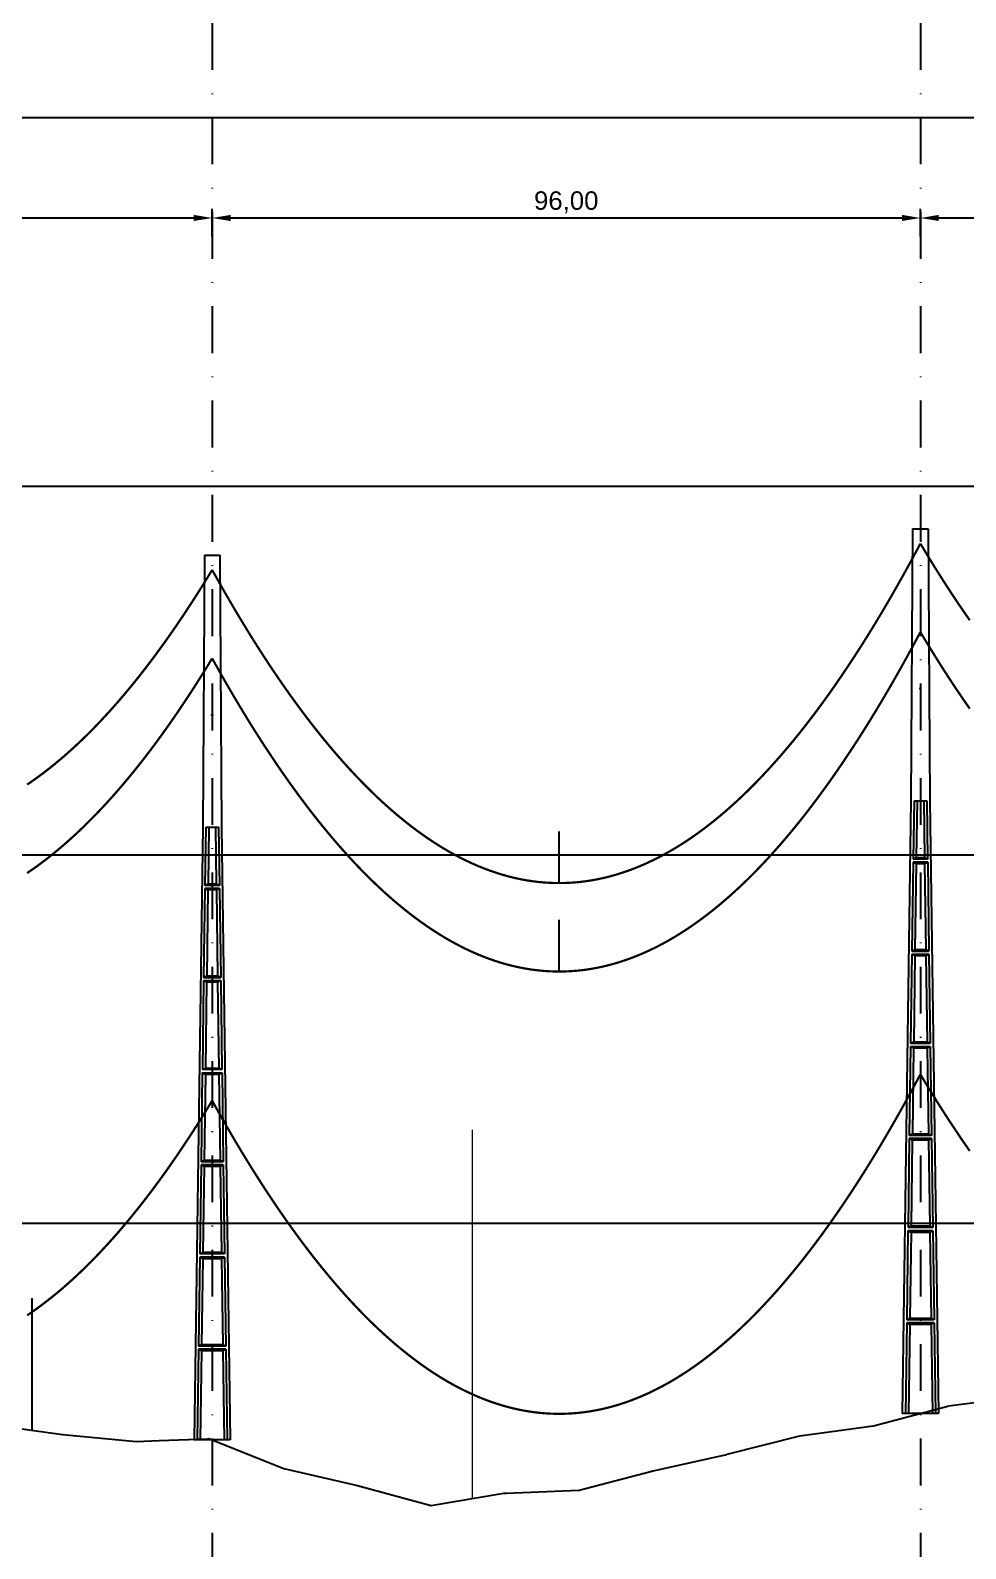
# Model space of a CAD drawing. Header units: metres. Extents: x -121 to 9872, y 3505 to 10721.
# Drawn here: x 7835 to 7961.8, y 8705.9 to 8911.8 of the extents above; entities that cross this region are included whole.
import ezdxf

# ---------------------------------------------------------------- set-up
doc = ezdxf.new("R2010")
doc.units = ezdxf.units.M
doc.header["$PDMODE"] = 2
doc.linetypes.add('DASHDOT', pattern=[25.4, 12.7, -6.35, 0, -6.35])
for name, color, linetype in [('CON-EOL- CA MAGNOLIA', 210, 'Continuous'), ('CON-EOL- PROJEÇÃO', 22, 'Continuous'), ('cotas', 7, 'Continuous'), ('ESTRADAS', 31, 'Continuous'), ('Grade', 9, 'Continuous'), ('Ind.Rot', 8, 'DASHDOT'), ('Modelo_CotaTerreno_Perfil', 7, 'Continuous'), ('POSTE DT', 7, 'Continuous')]:
    doc.layers.add(name, color=color, linetype=linetype)
doc.styles.get("Standard").update_dxf_attribs({"font": 'arial.ttf'})
doc.dimstyles.new('ISO-25', dxfattribs={"dimtxt": 2.5, "dimasz": 2.5, "dimexe": 1.25, "dimexo": 0.625, "dimtad": 1, "dimzin": 1, "dimtxsty": 'Standard', "dimcen": 2.5, "dimaunit": 1, "dimadec": 3, "dimazin": 3, "dimtfac": 1, "dimtmove": 0, "dimatfit": 3, "dimfxlon": 1, "dimarcsym": 0})

# ---------------------------------------------------------------- blocks, each defined once
blk = doc.blocks.new('*U1')
at = {"layer": 'POSTE DT', "extrusion": (0, 1, 0)}
for p, q in [((-3.31, 378.23), (-4.05, 262)), ((-3.31, 378.23), (3.31, 378.23)), ((3.31, 378.23), (4.06, 262)), ((-4.05, 262), (-7.72, 0)), ((-4.05, 262), (-4.05, 262)), ((-2.73, 262), (-3.08, 237.05)), ((-2.73, 262), (2.75, 262)), ((-1.42, 262), (-1.77, 237.57)), ((1.43, 262), (1.77, 237.57)), ((2.75, 262), (3.1, 237.05)), ((4.06, 262), (7.72, 0)), ((-3.1, 235.74), (-3.63, 197.65)), ((3.11, 235.73), (-3.1, 235.74)), ((3.1, 237.05), (-3.08, 237.05)), ((-1.8, 235.21), (-2.32, 198.19)), ((1.8, 235.21), (2.32, 198.19)), ((3.11, 235.73), (3.65, 197.65)), ((-3.65, 196.34), (-4.19, 158.25)), ((-2.35, 195.8), (-2.87, 158.8)), ((2.35, 195.8), (2.87, 158.8)), ((3.66, 196.34), (4.2, 158.25)), ((-4.21, 156.94), (-4.74, 118.85)), ((-2.9, 156.39), (-3.42, 119.41)), ((2.91, 156.39), (3.42, 119.41)), ((4.21, 156.94), (4.75, 118.85)), ((-4.76, 117.54), (-5.29, 79.45)), ((4.77, 117.54), (-4.76, 117.54)), ((4.75, 118.85), (-4.74, 118.85)), ((-3.46, 116.98), (-3.97, 80.02)), ((3.46, 116.98), (3.98, 80.02)), ((4.77, 117.54), (5.3, 79.45)), ((-5.31, 78.14), (-5.85, 40.06)), ((5.32, 78.14), (-5.31, 78.14)), ((5.3, 79.45), (-5.29, 79.45)), ((5.32, 78.14), (5.85, 40.06)), ((-4.01, 77.57), (-4.53, 40.63)), ((4.01, 77.57), (4.53, 40.63)), ((5.85, 40.06), (-5.85, 40.06)), ((-5.86, 38.74), (-6.41, 0)), ((5.87, 38.74), (-5.86, 38.74)), ((-4.56, 38.17), (-5.1, 0)), ((4.56, 38.17), (5.1, 0)), ((5.87, 38.74), (6.41, 0)), ((-6.41, 0), (-7.72, 0)), ((-5.1, 0), (-6.41, 0)), ((5.1, 0), (-5.1, 0)), ((6.41, 0), (5.1, 0)), ((7.72, 0), (6.41, 0))]:
    blk.add_line(p, q, dxfattribs=at)
at = {"layer": 'POSTE DT', "ltscale": 3}
for points in [[(-3.65, 196.34), (3.66, 196.34)], [(-3.63, 197.65), (3.65, 197.65)], [(-4.21, 156.94), (4.21, 156.94)], [(4.2, 158.25), (-4.19, 158.25)]]:
    blk.add_lwpolyline(points, dxfattribs=at)
at = {"layer": 'POSTE DT'}
for points, knots in [([(0.25, 309.94), (0.25, 309.93), (0.25, 309.93), (0.25, 309.92), (0.25, 309.91), (0.25, 309.9), (0.25, 309.89), (0.24, 309.85), (0.22, 309.82), (0.19, 309.77), (0.16, 309.74), (0.11, 309.71), (0.08, 309.7), (0.01, 309.68), (-0.02, 309.68), (-0.08, 309.7), (-0.11, 309.71), (-0.16, 309.74), (-0.18, 309.76), (-0.21, 309.8), (-0.22, 309.82), (-0.24, 309.85), (-0.24, 309.87), (-0.25, 309.89), (-0.25, 309.9), (-0.25, 309.92), (-0.25, 309.92), (-0.25, 309.93), (-0.25, 309.94), (-0.25, 309.95), (-0.25, 309.95), (-0.25, 309.96), (-0.25, 309.97), (-0.24, 310), (-0.23, 310.02), (-0.21, 310.07), (-0.2, 310.09), (-0.15, 310.14), (-0.13, 310.15), (-0.07, 310.18), (-0.03, 310.19), (0.03, 310.19), (0.06, 310.18), (0.12, 310.16), (0.14, 310.14), (0.18, 310.11), (0.2, 310.09), (0.21, 310.06), (0.22, 310.05), (0.23, 310.04), (0.24, 310.01), (0.24, 309.99), (0.25, 309.97), (0.25, 309.96), (0.25, 309.95), (0.25, 309.94), (0.25, 309.94), (0.25, 309.94), (0.25, 309.94)], [-54.728303, -54.728303, -54.728303, -54.728303, -54.309038, -54.309038, -53.647169, -53.647169, -52.532885, -52.532885, -48.86224, -48.86224, -45.282765, -45.282765, -41.52867, -41.52867, -37.867486, -37.867486, -34.454589, -34.454589, -31.301423, -31.301423, -28.48103, -28.48103, -26.961755, -26.961755, -25.7544, -25.7544, -25.136228, -25.136228, -24.64409, -24.64409, -24.094201, -24.094201, -23.191199, -23.191199, -20.494482, -20.494482, -17.342863, -17.342863, -13.645538, -13.645538, -9.835989, -9.835989, -6.296781, -6.296781, -3.005029, -3.005029, 0, 0, 0, 1.527594, 1.527594, 3.697216, 3.697216, 4.489727, 4.489727, 5.01438, 5.01438, 5.095313, 5.095313, 5.095313, 5.095313]), ([(-3.1, 235.74), (-2.88, 235.65), (-2.67, 235.56), (-2.23, 235.39), (-2.02, 235.3), (-1.8, 235.21)], [0.055576, 0.055576, 0.055576, 0.055576, 56.767409, 56.767409, 113.50757, 113.50757, 113.50757, 113.50757]), ([(-1.77, 237.57), (-1.99, 237.49), (-2.21, 237.4), (-2.64, 237.22), (-2.86, 237.14), (-3.08, 237.05)], [0, 0, 0, 0, 56.660495, 56.660495, 113.412826, 113.412826, 113.412826, 113.412826]), ([(-1.8, 235.21), (-1.2, 235.21), (-0.6, 235.21), (0.6, 235.21), (1.2, 235.21), (1.8, 235.21)], [0, 0, 0, 0, 68.567797, 68.567797, 137.136247, 137.136247, 137.136247, 137.136247]), ([(1.77, 237.57), (1.18, 237.57), (0.59, 237.57), (-0.59, 237.57), (-1.18, 237.57), (-1.77, 237.57)], [0, 0, 0, 0, 67.306894, 67.306894, 134.614447, 134.614447, 134.614447, 134.614447]), ([(3.1, 237.05), (2.87, 237.14), (2.65, 237.23), (2.21, 237.4), (1.99, 237.49), (1.77, 237.57)], [0, 0, 0, 0, 56.738948, 56.738948, 113.38731, 113.38731, 113.38731, 113.38731]), ([(1.8, 235.21), (2.02, 235.3), (2.24, 235.38), (2.68, 235.56), (2.89, 235.65), (3.11, 235.73)], [0, 0, 0, 0, 56.845349, 56.845349, 113.599799, 113.599799, 113.599799, 113.599799]), ([(-3.65, 196.34), (-3.43, 196.25), (-3.22, 196.16), (-2.78, 195.98), (-2.57, 195.89), (-2.35, 195.8)], [0.054307, 0.054307, 0.054307, 0.054307, 63.527131, 63.527131, 127.063246, 127.063246, 127.063246, 127.063246]), ([(-2.32, 198.19), (-2.54, 198.1), (-2.76, 198.01), (-3.2, 197.83), (-3.41, 197.74), (-3.63, 197.65)], [0, 0, 0, 0, 63.412073, 63.412073, 126.777421, 126.777421, 126.777421, 126.777421]), ([(-2.35, 195.8), (-1.57, 195.8), (-0.78, 195.8), (0.79, 195.8), (1.57, 195.8), (2.35, 195.8)], [0, 0, 0, 0, 89.585713, 89.585713, 179.17191, 179.17191, 179.17191, 179.17191]), ([(2.32, 198.19), (1.55, 198.19), (0.77, 198.19), (-0.77, 198.19), (-1.55, 198.19), (-2.32, 198.19)], [0, 0, 0, 0, 88.31008, 88.31008, 176.620652, 176.620652, 176.620652, 176.620652]), ([(3.65, 197.65), (3.43, 197.74), (3.2, 197.83), (2.76, 198.01), (2.54, 198.1), (2.32, 198.19)], [0, 0, 0, 0, 63.488119, 63.488119, 126.880939, 126.880939, 126.880939, 126.880939]), ([(2.35, 195.8), (2.57, 195.89), (2.79, 195.98), (3.23, 196.16), (3.45, 196.25), (3.66, 196.34)], [0, 0, 0, 0, 63.60246, 63.60246, 127.109696, 127.109696, 127.109696, 127.109696]), ([(-4.21, 156.94), (-3.99, 156.85), (-3.77, 156.75), (-3.34, 156.57), (-3.12, 156.48), (-2.9, 156.39)], [0.053423, 0.053423, 0.053423, 0.053423, 70.429742, 70.429742, 140.90167, 140.90167, 140.90167, 140.90167]), ([(-2.87, 158.8), (-3.09, 158.71), (-3.31, 158.62), (-3.75, 158.43), (-3.97, 158.34), (-4.19, 158.25)], [0, 0, 0, 0, 70.301707, 70.301707, 140.590947, 140.590947, 140.590947, 140.590947]), ([(-2.9, 156.39), (-1.94, 156.39), (-0.97, 156.39), (0.97, 156.39), (1.94, 156.39), (2.91, 156.39)], [0, 0, 0, 0, 110.60219, 110.60219, 221.20473, 221.20473, 221.20473, 221.20473]), ([(2.87, 158.8), (1.92, 158.8), (0.96, 158.8), (-0.96, 158.8), (-1.91, 158.8), (-2.87, 158.8)], [0, 0, 0, 0, 109.314454, 109.314454, 218.629264, 218.629264, 218.629264, 218.629264]), ([(4.2, 158.25), (3.98, 158.34), (3.76, 158.44), (3.31, 158.62), (3.09, 158.71), (2.87, 158.8)], [0, 0, 0, 0, 70.379198, 70.379198, 140.659718, 140.659718, 140.659718, 140.659718]), ([(2.91, 156.39), (3.12, 156.48), (3.34, 156.57), (3.78, 156.75), (4, 156.85), (4.21, 156.94)], [0, 0, 0, 0, 70.506649, 70.506649, 140.914701, 140.914701, 140.914701, 140.914701]), ([(-4.76, 117.54), (-4.54, 117.45), (-4.32, 117.35), (-3.89, 117.17), (-3.67, 117.07), (-3.46, 116.98)], [0.052784, 0.052784, 0.052784, 0.052784, 77.438432, 77.438432, 154.950301, 154.950301, 154.950301, 154.950301]), ([(-3.42, 119.41), (-3.64, 119.32), (-3.86, 119.23), (-4.3, 119.04), (-4.52, 118.95), (-4.74, 118.85)], [0, 0, 0, 0, 77.299547, 77.299547, 154.618634, 154.618634, 154.618634, 154.618634]), ([(-3.46, 116.98), (-2.3, 116.98), (-1.15, 116.98), (1.15, 116.98), (2.31, 116.98), (3.46, 116.98)], [0, 0, 0, 0, 131.617604, 131.617604, 263.235447, 263.235447, 263.235447, 263.235447]), ([(3.42, 119.41), (2.28, 119.41), (1.14, 119.41), (-1.14, 119.41), (-2.28, 119.41), (-3.42, 119.41)], [0, 0, 0, 0, 130.319901, 130.319901, 260.640046, 260.640046, 260.640046, 260.640046]), ([(4.75, 118.85), (4.53, 118.95), (4.31, 119.04), (3.87, 119.23), (3.64, 119.32), (3.42, 119.41)], [0, 0, 0, 0, 77.381597, 77.381597, 154.66183, 154.66183, 154.66183, 154.66183]), ([(3.46, 116.98), (3.68, 117.07), (3.89, 117.17), (4.33, 117.35), (4.55, 117.45), (4.77, 117.54)], [0, 0, 0, 0, 77.520013, 77.520013, 154.938747, 154.938747, 154.938747, 154.938747]), ([(-5.31, 78.14), (-5.09, 78.05), (-4.88, 77.95), (-4.44, 77.76), (-4.23, 77.67), (-4.01, 77.57)], [0.052308, 0.052308, 0.052308, 0.052308, 84.527725, 84.527725, 169.158824, 169.158824, 169.158824, 169.158824]), ([(-3.97, 80.02), (-4.19, 79.93), (-4.41, 79.83), (-4.85, 79.64), (-5.07, 79.55), (-5.29, 79.45)], [0, 0, 0, 0, 84.379671, 84.379671, 168.809376, 168.809376, 168.809376, 168.809376]), ([(3.98, 80.02), (2.65, 80.02), (1.33, 80.02), (-1.32, 80.02), (-2.65, 80.02), (-3.97, 80.02)], [0, 0, 0, 0, 151.326157, 151.326157, 302.652465, 302.652465, 302.652465, 302.652465]), ([(5.3, 79.45), (5.08, 79.55), (4.86, 79.64), (4.42, 79.83), (4.2, 79.93), (3.98, 80.02)], [0, 0, 0, 0, 84.46863, 84.46863, 168.833721, 168.833721, 168.833721, 168.833721]), ([(4.01, 77.57), (4.23, 77.67), (4.45, 77.76), (4.88, 77.95), (5.1, 78.05), (5.32, 78.14)], [0, 0, 0, 0, 84.616316, 84.616316, 169.129178, 169.129178, 169.129178, 169.129178]), ([(-4.01, 77.57), (-2.67, 77.57), (-1.34, 77.57), (1.34, 77.57), (2.67, 77.57), (4.01, 77.57)], [0, 0, 0, 0, 152.632212, 152.632212, 305.264569, 305.264569, 305.264569, 305.264569]), ([(-4.53, 40.63), (-4.75, 40.53), (-4.97, 40.44), (-5.41, 40.25), (-5.63, 40.15), (-5.85, 40.06)], [0, 0, 0, 0, 91.523648, 91.523648, 183.126775, 183.126775, 183.126775, 183.126775]), ([(4.53, 40.63), (3.02, 40.63), (1.51, 40.63), (-1.51, 40.63), (-3.02, 40.63), (-4.53, 40.63)], [0, 0, 0, 0, 172.33304, 172.33304, 344.666151, 344.666151, 344.666151, 344.666151]), ([(5.85, 40.06), (5.63, 40.15), (5.41, 40.25), (4.97, 40.44), (4.75, 40.53), (4.53, 40.63)], [0, 0, 0, 0, 91.621326, 91.621326, 183.137324, 183.137324, 183.137324, 183.137324]), ([(-5.86, 38.74), (-5.65, 38.65), (-5.43, 38.55), (-5, 38.36), (-4.78, 38.26), (-4.56, 38.17)], [0.026524, 0.026524, 0.026524, 0.026524, 91.679563, 91.679563, 183.466041, 183.466041, 183.466041, 183.466041]), ([(-4.56, 38.17), (-3.04, 38.17), (-1.52, 38.17), (1.52, 38.17), (3.04, 38.17), (4.56, 38.17)], [0, 0, 0, 0, 173.646192, 173.646192, 347.292451, 347.292451, 347.292451, 347.292451]), ([(4.56, 38.17), (4.78, 38.26), (5, 38.36), (5.43, 38.55), (5.65, 38.65), (5.87, 38.74)], [0, 0, 0, 0, 91.776928, 91.776928, 183.448614, 183.448614, 183.448614, 183.448614])]:
    blk.add_open_spline(points, degree=3, knots=knots, dxfattribs=at)
blk = doc.blocks.new('*D138')
at = {"layer": 'cotas', "color": 0, "lineweight": -2, "transparency": 16777216}
for p, q in [((7769.64, 8885.37), (7769.64, 8887.62)), ((7859.64, 8885.37), (7859.64, 8887.62)), ((7772.14, 8886.37), (7857.14, 8886.37))]:
    blk.add_line(p, q, dxfattribs=at)
at = {"layer": 'cotas', "color": 0, "transparency": 16777216}
for points in [[(7772.14, 8886.79), (7772.14, 8885.96), (7769.64, 8886.37)], [(7857.14, 8886.79), (7857.14, 8885.96), (7859.64, 8886.37)]]:
    blk.add_solid(points, dxfattribs=at)
at = {"layer": 'Defpoints', "color": 0, "transparency": 16777216}
for p in [(7859.64, 8886.37), (7769.64, 8849.73), (7859.64, 8840.63)]:
    blk.add_point(p, dxfattribs=at)
at = {"layer": 'cotas', "color": 0, "transparency": 16777216, "insert": (7814.64, 8888.27), "char_height": 2.5, "attachment_point": 5}
blk.add_mtext('90.00', dxfattribs=at)
blk = doc.blocks.new('*D139')
at = {"layer": 'cotas', "color": 0, "lineweight": -2, "transparency": 16777216}
for p, q in [((7859.64, 8883.87), (7859.64, 8887.62)), ((7955.64, 8883.87), (7955.64, 8887.62)), ((7862.14, 8886.37), (7953.14, 8886.37))]:
    blk.add_line(p, q, dxfattribs=at)
at = {"layer": 'cotas', "color": 0, "transparency": 16777216}
for points in [[(7862.14, 8886.79), (7862.14, 8885.96), (7859.64, 8886.37)], [(7953.14, 8886.79), (7953.14, 8885.96), (7955.64, 8886.37)]]:
    blk.add_solid(points, dxfattribs=at)
at = {"layer": 'Defpoints', "color": 0, "transparency": 16777216}
for p in [(7955.64, 8886.37), (7955.64, 8844.2), (7859.64, 8840.63)]:
    blk.add_point(p, dxfattribs=at)
at = {"layer": 'cotas', "color": 0, "transparency": 16777216, "insert": (7907.64, 8888.5), "char_height": 2.5, "attachment_point": 5}
blk.add_mtext('96,00', dxfattribs=at)
blk = doc.blocks.new('*D140')
at = {"layer": 'cotas', "color": 0, "lineweight": -2, "transparency": 16777216}
for p, q in [((7955.64, 8883.87), (7955.64, 8887.62)), ((8051.64, 8883.87), (8051.64, 8887.62)), ((7958.14, 8886.37), (8049.14, 8886.37))]:
    blk.add_line(p, q, dxfattribs=at)
at = {"layer": 'cotas', "color": 0, "transparency": 16777216}
for points in [[(7958.14, 8886.79), (7958.14, 8885.96), (7955.64, 8886.37)], [(8049.14, 8886.79), (8049.14, 8885.96), (8051.64, 8886.37)]]:
    blk.add_solid(points, dxfattribs=at)
at = {"layer": 'Defpoints', "color": 0, "transparency": 16777216}
for p in [(8051.64, 8886.37), (8051.64, 8859.94), (7955.64, 8844.2)]:
    blk.add_point(p, dxfattribs=at)
at = {"layer": 'cotas', "color": 0, "transparency": 16777216, "insert": (8003.64, 8888.5), "char_height": 2.5, "attachment_point": 5}
blk.add_mtext('96,00', dxfattribs=at)

msp = doc.modelspace()

# ---------------------------------------------------------------- linework, layer by layer
msp.add_lwpolyline([(7835.245, 8721.923), (7835.245, 8739.851)])
at = {"layer": 'CON-EOL- CA MAGNOLIA'}
for p, q in [((7906.68, 8796.15), (7906.68, 8803.15)), ((7906.68, 8784.15), (7906.68, 8791.15)), ((7906.68, 8784.15), (7906.68, 8791.15))]:
    msp.add_line(p, q, dxfattribs=at)
at = {"layer": 'CON-EOL- CA MAGNOLIA', "const_width": 0.3}
for points in [[(7859.645, 8838.63), (7860.123, 8837.769), (7860.6, 8836.918), (7861.078, 8836.075), (7861.555, 8835.241), (7862.033, 8834.416), (7862.511, 8833.599), (7862.988, 8832.792), (7863.466, 8831.994), (7863.944, 8831.204), (7864.421, 8830.423), (7864.899, 8829.651), (7865.376, 8828.888), (7865.854, 8828.134), (7866.332, 8827.388), (7866.809, 8826.651), (7867.287, 8825.924), (7867.764, 8825.205), (7868.242, 8824.495), (7868.72, 8823.793), (7869.197, 8823.101), (7869.675, 8822.417), (7870.152, 8821.743), (7870.63, 8821.077), (7871.108, 8820.42), (7871.585, 8819.771), (7872.063, 8819.132), (7872.541, 8818.501), (7873.018, 8817.879), (7873.496, 8817.266), (7873.973, 8816.662), (7874.451, 8816.067), (7874.929, 8815.48), (7875.406, 8814.902), (7875.884, 8814.333), (7876.361, 8813.773), (7876.839, 8813.221), (7877.317, 8812.679), (7877.794, 8812.145), (7878.272, 8811.62), (7878.749, 8811.103), (7879.227, 8810.596), (7879.705, 8810.097), (7880.182, 8809.607), (7880.66, 8809.126), (7881.138, 8808.654), (7881.615, 8808.19), (7882.093, 8807.735), (7882.57, 8807.289), (7883.048, 8806.852), (7883.526, 8806.424), (7884.003, 8806.004), (7884.481, 8805.593), (7884.958, 8805.191), (7885.436, 8804.797), (7885.914, 8804.413), (7886.391, 8804.037), (7886.869, 8803.67), (7887.346, 8803.311), (7887.824, 8802.962), (7888.302, 8802.621), (7888.779, 8802.289), (7889.257, 8801.965), (7889.735, 8801.651), (7890.212, 8801.345), (7890.69, 8801.048), (7891.167, 8800.76), (7891.645, 8800.48), (7892.123, 8800.209), (7892.6, 8799.947), (7893.078, 8799.694), (7893.555, 8799.449), (7894.033, 8799.214), (7894.511, 8798.987), (7894.988, 8798.768), (7895.466, 8798.559), (7895.944, 8798.358), (7896.421, 8798.166), (7896.899, 8797.982), (7897.376, 8797.808), (7897.854, 8797.642), (7898.332, 8797.485), (7898.809, 8797.336), (7899.287, 8797.197), (7899.764, 8797.066), (7900.242, 8796.944), (7900.72, 8796.831), (7901.197, 8796.726), (7901.675, 8796.63), (7902.152, 8796.543), (7902.63, 8796.464), (7903.108, 8796.395), (7903.585, 8796.334), (7904.063, 8796.281), (7904.541, 8796.238), (7905.018, 8796.203), (7905.496, 8796.177), (7905.973, 8796.16), (7906.451, 8796.151), (7906.929, 8796.151), (7907.406, 8796.16), (7907.884, 8796.178), (7908.361, 8796.204), (7908.839, 8796.239), (7909.317, 8796.283), (7909.794, 8796.336), (7910.272, 8796.397), (7910.749, 8796.468), (7911.227, 8796.546), (7911.705, 8796.634), (7912.182, 8796.73), (7912.66, 8796.835), (7913.138, 8796.949), (7913.615, 8797.071), (7914.093, 8797.203), (7914.57, 8797.343), (7915.048, 8797.491), (7915.526, 8797.649), (7916.003, 8797.815), (7916.481, 8797.99), (7916.958, 8798.174), (7917.436, 8798.366), (7917.914, 8798.567), (7918.391, 8798.777), (7918.869, 8798.996), (7919.346, 8799.224), (7919.824, 8799.46), (7920.302, 8799.705), (7920.779, 8799.958), (7921.257, 8800.221), (7921.735, 8800.492), (7922.212, 8800.772), (7922.69, 8801.06), (7923.167, 8801.358), (7923.645, 8801.664), (7924.123, 8801.979), (7924.6, 8802.303), (7925.078, 8802.635), (7925.555, 8802.977), (7926.033, 8803.326), (7926.511, 8803.685), (7926.988, 8804.053), (7927.466, 8804.429), (7927.944, 8804.814), (7928.421, 8805.208), (7928.899, 8805.61), (7929.376, 8806.022), (7929.854, 8806.442), (7930.332, 8806.871), (7930.809, 8807.308), (7931.287, 8807.755), (7931.764, 8808.21), (7932.242, 8808.674), (7932.72, 8809.147), (7933.197, 8809.628), (7933.675, 8810.118), (7934.152, 8810.618), (7934.63, 8811.125), (7935.108, 8811.642), (7935.585, 8812.167), (7936.063, 8812.702), (7936.541, 8813.245), (7937.018, 8813.797), (7937.496, 8814.357), (7937.973, 8814.927), (7938.451, 8815.505), (7938.929, 8816.092), (7939.406, 8816.688), (7939.884, 8817.292), (7940.361, 8817.906), (7940.839, 8818.528), (7941.317, 8819.159), (7941.794, 8819.799), (7942.272, 8820.448), (7942.749, 8821.105), (7943.227, 8821.772), (7943.705, 8822.447), (7944.182, 8823.131), (7944.66, 8823.824), (7945.138, 8824.525), (7945.615, 8825.236), (7946.093, 8825.955), (7946.57, 8826.683), (7947.048, 8827.42), (7947.526, 8828.166), (7948.003, 8828.921), (7948.481, 8829.684), (7948.958, 8830.456), (7949.436, 8831.237), (7949.914, 8832.028), (7950.391, 8832.826), (7950.869, 8833.634), (7951.346, 8834.451), (7951.824, 8835.276), (7952.302, 8836.111), (7952.779, 8836.954), (7953.257, 8837.806), (7953.735, 8838.667), (7954.212, 8839.537), (7954.69, 8840.416), (7955.167, 8841.303), (7955.645, 8842.2)], [(7955.645, 8842.2), (7956.123, 8841.4), (7956.6, 8840.61), (7957.078, 8839.828), (7957.555, 8839.055), (7958.033, 8838.291), (7958.511, 8837.536), (7958.988, 8836.789), (7959.466, 8836.052), (7959.944, 8835.323), (7960.421, 8834.603), (7960.899, 8833.892), (7961.376, 8833.19), (7961.854, 8832.496), (7962.332, 8831.812)], [(7834.57, 8809.511), (7835.018, 8809.816), (7835.466, 8810.129), (7835.914, 8810.45), (7836.361, 8810.778), (7836.809, 8811.114), (7837.257, 8811.459), (7837.705, 8811.81), (7838.152, 8812.17), (7838.6, 8812.537), (7839.048, 8812.913), (7839.496, 8813.296), (7839.944, 8813.687), (7840.391, 8814.085), (7840.839, 8814.492), (7841.287, 8814.906), (7841.735, 8815.328), (7842.182, 8815.758), (7842.63, 8816.195), (7843.078, 8816.641), (7843.526, 8817.094), (7843.973, 8817.555), (7844.421, 8818.024), (7844.869, 8818.501), (7845.317, 8818.986), (7845.764, 8819.478), (7846.212, 8819.978), (7846.66, 8820.486), (7847.108, 8821.002), (7847.555, 8821.526), (7848.003, 8822.057), (7848.451, 8822.597), (7848.899, 8823.144), (7849.346, 8823.699), (7849.794, 8824.262), (7850.242, 8824.832), (7850.69, 8825.411), (7851.138, 8825.997), (7851.585, 8826.591), (7852.033, 8827.193), (7852.481, 8827.803), (7852.929, 8828.421), (7853.376, 8829.047), (7853.824, 8829.68), (7854.272, 8830.321), (7854.72, 8830.97), (7855.167, 8831.627), (7855.615, 8832.292), (7856.063, 8832.965), (7856.511, 8833.646), (7856.958, 8834.334), (7857.406, 8835.03), (7857.854, 8835.735), (7858.302, 8836.447), (7858.749, 8837.166), (7859.197, 8837.894), (7859.645, 8838.63)], [(7859.645, 8826.63), (7860.123, 8825.769), (7860.6, 8824.918), (7861.078, 8824.075), (7861.555, 8823.241), (7862.033, 8822.416), (7862.511, 8821.599), (7862.988, 8820.792), (7863.466, 8819.993), (7863.944, 8819.204), (7864.421, 8818.423), (7864.899, 8817.651), (7865.376, 8816.888), (7865.854, 8816.134), (7866.332, 8815.388), (7866.809, 8814.652), (7867.287, 8813.924), (7867.764, 8813.205), (7868.242, 8812.495), (7868.72, 8811.793), (7869.197, 8811.101), (7869.675, 8810.417), (7870.152, 8809.743), (7870.63, 8809.077), (7871.108, 8808.42), (7871.585, 8807.771), (7872.063, 8807.132), (7872.541, 8806.501), (7873.018, 8805.879), (7873.496, 8805.266), (7873.973, 8804.662), (7874.451, 8804.066), (7874.929, 8803.48), (7875.406, 8802.902), (7875.884, 8802.333), (7876.361, 8801.773), (7876.839, 8801.221), (7877.317, 8800.679), (7877.794, 8800.145), (7878.272, 8799.62), (7878.749, 8799.103), (7879.227, 8798.596), (7879.705, 8798.097), (7880.182, 8797.607), (7880.66, 8797.126), (7881.138, 8796.654), (7881.615, 8796.19), (7882.093, 8795.735), (7882.57, 8795.289), (7883.048, 8794.852), (7883.526, 8794.423), (7884.003, 8794.004), (7884.481, 8793.593), (7884.958, 8793.191), (7885.436, 8792.797), (7885.914, 8792.413), (7886.391, 8792.037), (7886.869, 8791.67), (7887.346, 8791.311), (7887.824, 8790.962), (7888.302, 8790.621), (7888.779, 8790.289), (7889.257, 8789.965), (7889.735, 8789.651), (7890.212, 8789.345), (7890.69, 8789.048), (7891.167, 8788.76), (7891.645, 8788.48), (7892.123, 8788.209), (7892.6, 8787.947), (7893.078, 8787.694), (7893.555, 8787.449), (7894.033, 8787.214), (7894.511, 8786.987), (7894.988, 8786.768), (7895.466, 8786.559), (7895.944, 8786.358), (7896.421, 8786.166), (7896.899, 8785.982), (7897.376, 8785.808), (7897.854, 8785.642), (7898.332, 8785.485), (7898.809, 8785.337), (7899.287, 8785.197), (7899.764, 8785.066), (7900.242, 8784.944), (7900.72, 8784.83), (7901.197, 8784.726), (7901.675, 8784.63), (7902.152, 8784.543), (7902.63, 8784.464), (7903.108, 8784.395), (7903.585, 8784.334), (7904.063, 8784.281), (7904.541, 8784.238), (7905.018, 8784.203), (7905.496, 8784.177), (7905.973, 8784.16), (7906.451, 8784.151), (7906.929, 8784.151), (7907.406, 8784.16), (7907.884, 8784.178), (7908.361, 8784.204), (7908.839, 8784.24), (7909.317, 8784.283), (7909.794, 8784.336), (7910.272, 8784.397), (7910.749, 8784.467), (7911.227, 8784.546), (7911.705, 8784.634), (7912.182, 8784.73), (7912.66, 8784.835), (7913.138, 8784.949), (7913.615, 8785.071), (7914.093, 8785.203), (7914.57, 8785.343), (7915.048, 8785.491), (7915.526, 8785.649), (7916.003, 8785.815), (7916.481, 8785.99), (7916.958, 8786.174), (7917.436, 8786.366), (7917.914, 8786.567), (7918.391, 8786.777), (7918.869, 8786.996), (7919.346, 8787.224), (7919.824, 8787.46), (7920.302, 8787.705), (7920.779, 8787.958), (7921.257, 8788.221), (7921.735, 8788.492), (7922.212, 8788.772), (7922.69, 8789.061), (7923.167, 8789.358), (7923.645, 8789.664), (7924.123, 8789.979), (7924.6, 8790.303), (7925.078, 8790.635), (7925.555, 8790.976), (7926.033, 8791.326), (7926.511, 8791.685), (7926.988, 8792.053), (7927.466, 8792.429), (7927.944, 8792.814), (7928.421, 8793.208), (7928.899, 8793.61), (7929.376, 8794.022), (7929.854, 8794.442), (7930.332, 8794.871), (7930.809, 8795.308), (7931.287, 8795.755), (7931.764, 8796.21), (7932.242, 8796.674), (7932.72, 8797.147), (7933.197, 8797.628), (7933.675, 8798.118), (7934.152, 8798.617), (7934.63, 8799.125), (7935.108, 8799.642), (7935.585, 8800.167), (7936.063, 8800.702), (7936.541, 8801.245), (7937.018, 8801.797), (7937.496, 8802.357), (7937.973, 8802.927), (7938.451, 8803.505), (7938.929, 8804.092), (7939.406, 8804.688), (7939.884, 8805.292), (7940.361, 8805.906), (7940.839, 8806.528), (7941.317, 8807.159), (7941.794, 8807.799), (7942.272, 8808.448), (7942.749, 8809.105), (7943.227, 8809.772), (7943.705, 8810.447), (7944.182, 8811.131), (7944.66, 8811.823), (7945.138, 8812.525), (7945.615, 8813.236), (7946.093, 8813.955), (7946.57, 8814.683), (7947.048, 8815.42), (7947.526, 8816.166), (7948.003, 8816.92), (7948.481, 8817.684), (7948.958, 8818.456), (7949.436, 8819.238), (7949.914, 8820.028), (7950.391, 8820.827), (7950.869, 8821.634), (7951.346, 8822.451), (7951.824, 8823.276), (7952.302, 8824.111), (7952.779, 8824.954), (7953.257, 8825.806), (7953.735, 8826.667), (7954.212, 8827.537), (7954.69, 8828.416), (7955.167, 8829.303), (7955.645, 8830.2)], [(7859.645, 8826.63), (7860.123, 8825.769), (7860.6, 8824.918), (7861.078, 8824.075), (7861.555, 8823.241), (7862.033, 8822.416), (7862.511, 8821.599), (7862.988, 8820.792), (7863.466, 8819.994), (7863.944, 8819.204), (7864.421, 8818.423), (7864.899, 8817.651), (7865.376, 8816.888), (7865.854, 8816.134), (7866.332, 8815.388), (7866.809, 8814.652), (7867.287, 8813.924), (7867.764, 8813.205), (7868.242, 8812.495), (7868.72, 8811.793), (7869.197, 8811.101), (7869.675, 8810.417), (7870.152, 8809.743), (7870.63, 8809.077), (7871.108, 8808.42), (7871.585, 8807.771), (7872.063, 8807.132), (7872.541, 8806.501), (7873.018, 8805.879), (7873.496, 8805.266), (7873.973, 8804.662), (7874.451, 8804.067), (7874.929, 8803.48), (7875.406, 8802.902), (7875.884, 8802.333), (7876.361, 8801.773), (7876.839, 8801.221), (7877.317, 8800.679), (7877.794, 8800.145), (7878.272, 8799.62), (7878.749, 8799.103), (7879.227, 8798.596), (7879.705, 8798.097), (7880.182, 8797.607), (7880.66, 8797.126), (7881.138, 8796.654), (7881.615, 8796.19), (7882.093, 8795.735), (7882.57, 8795.289), (7883.048, 8794.852), (7883.526, 8794.424), (7884.003, 8794.004), (7884.481, 8793.593), (7884.958, 8793.191), (7885.436, 8792.797), (7885.914, 8792.413), (7886.391, 8792.037), (7886.869, 8791.67), (7887.346, 8791.311), (7887.824, 8790.962), (7888.302, 8790.621), (7888.779, 8790.289), (7889.257, 8789.965), (7889.735, 8789.651), (7890.212, 8789.345), (7890.69, 8789.048), (7891.167, 8788.76), (7891.645, 8788.48), (7892.123, 8788.209), (7892.6, 8787.947), (7893.078, 8787.694), (7893.555, 8787.449), (7894.033, 8787.214), (7894.511, 8786.987), (7894.988, 8786.768), (7895.466, 8786.559), (7895.944, 8786.358), (7896.421, 8786.166), (7896.899, 8785.982), (7897.376, 8785.808), (7897.854, 8785.642), (7898.332, 8785.485), (7898.809, 8785.336), (7899.287, 8785.197), (7899.764, 8785.066), (7900.242, 8784.944), (7900.72, 8784.83), (7901.197, 8784.726), (7901.675, 8784.63), (7902.152, 8784.543), (7902.63, 8784.464), (7903.108, 8784.395), (7903.585, 8784.334), (7904.063, 8784.281), (7904.541, 8784.238), (7905.018, 8784.203), (7905.496, 8784.177), (7905.973, 8784.16), (7906.451, 8784.151), (7906.929, 8784.151), (7907.406, 8784.16), (7907.884, 8784.178), (7908.361, 8784.204), (7908.839, 8784.239), (7909.317, 8784.283), (7909.794, 8784.336), (7910.272, 8784.397), (7910.749, 8784.468), (7911.227, 8784.546), (7911.705, 8784.634), (7912.182, 8784.73), (7912.66, 8784.835), (7913.138, 8784.949), (7913.615, 8785.072), (7914.093, 8785.203), (7914.57, 8785.343), (7915.048, 8785.492), (7915.526, 8785.649), (7916.003, 8785.815), (7916.481, 8785.99), (7916.958, 8786.174), (7917.436, 8786.366), (7917.914, 8786.567), (7918.391, 8786.777), (7918.869, 8786.996), (7919.346, 8787.224), (7919.824, 8787.46), (7920.302, 8787.705), (7920.779, 8787.958), (7921.257, 8788.221), (7921.735, 8788.492), (7922.212, 8788.772), (7922.69, 8789.06), (7923.167, 8789.358), (7923.645, 8789.664), (7924.123, 8789.979), (7924.6, 8790.303), (7925.078, 8790.635), (7925.555, 8790.977), (7926.033, 8791.326), (7926.511, 8791.685), (7926.988, 8792.053), (7927.466, 8792.429), (7927.944, 8792.814), (7928.421, 8793.208), (7928.899, 8793.61), (7929.376, 8794.022), (7929.854, 8794.442), (7930.332, 8794.871), (7930.809, 8795.308), (7931.287, 8795.755), (7931.764, 8796.21), (7932.242, 8796.674), (7932.72, 8797.147), (7933.197, 8797.628), (7933.675, 8798.118), (7934.152, 8798.618), (7934.63, 8799.125), (7935.108, 8799.642), (7935.585, 8800.167), (7936.063, 8800.702), (7936.541, 8801.245), (7937.018, 8801.797), (7937.496, 8802.357), (7937.973, 8802.927), (7938.451, 8803.505), (7938.929, 8804.092), (7939.406, 8804.688), (7939.884, 8805.292), (7940.361, 8805.906), (7940.839, 8806.528), (7941.317, 8807.159), (7941.794, 8807.799), (7942.272, 8808.448), (7942.749, 8809.105), (7943.227, 8809.772), (7943.705, 8810.447), (7944.182, 8811.131), (7944.66, 8811.824), (7945.138, 8812.525), (7945.615, 8813.236), (7946.093, 8813.955), (7946.57, 8814.683), (7947.048, 8815.42), (7947.526, 8816.166), (7948.003, 8816.921), (7948.481, 8817.684), (7948.958, 8818.456), (7949.436, 8819.237), (7949.914, 8820.028), (7950.391, 8820.826), (7950.869, 8821.634), (7951.346, 8822.451), (7951.824, 8823.276), (7952.302, 8824.111), (7952.779, 8824.954), (7953.257, 8825.806), (7953.735, 8826.667), (7954.212, 8827.537), (7954.69, 8828.416), (7955.167, 8829.303), (7955.645, 8830.2)], [(7955.645, 8830.2), (7956.123, 8829.4), (7956.6, 8828.61), (7957.078, 8827.828), (7957.555, 8827.055), (7958.033, 8826.291), (7958.511, 8825.536), (7958.988, 8824.789), (7959.466, 8824.052), (7959.944, 8823.323), (7960.421, 8822.603), (7960.899, 8821.892), (7961.376, 8821.19), (7961.854, 8820.497), (7962.332, 8819.812)], [(7955.645, 8830.2), (7956.123, 8829.4), (7956.6, 8828.61), (7957.078, 8827.828), (7957.555, 8827.055), (7958.033, 8826.291), (7958.511, 8825.536), (7958.988, 8824.789), (7959.466, 8824.052), (7959.944, 8823.323), (7960.421, 8822.603), (7960.899, 8821.892), (7961.376, 8821.19), (7961.854, 8820.496), (7962.332, 8819.812)], [(7834.57, 8797.511), (7835.018, 8797.816), (7835.466, 8798.129), (7835.914, 8798.45), (7836.361, 8798.778), (7836.809, 8799.115), (7837.257, 8799.459), (7837.705, 8799.81), (7838.152, 8800.17), (7838.6, 8800.537), (7839.048, 8800.913), (7839.496, 8801.296), (7839.944, 8801.686), (7840.391, 8802.085), (7840.839, 8802.492), (7841.287, 8802.906), (7841.735, 8803.328), (7842.182, 8803.758), (7842.63, 8804.195), (7843.078, 8804.641), (7843.526, 8805.094), (7843.973, 8805.555), (7844.421, 8806.024), (7844.869, 8806.501), (7845.317, 8806.985), (7845.764, 8807.478), (7846.212, 8807.978), (7846.66, 8808.486), (7847.108, 8809.002), (7847.555, 8809.526), (7848.003, 8810.057), (7848.451, 8810.597), (7848.899, 8811.144), (7849.346, 8811.699), (7849.794, 8812.262), (7850.242, 8812.832), (7850.69, 8813.411), (7851.138, 8813.997), (7851.585, 8814.591), (7852.033, 8815.193), (7852.481, 8815.803), (7852.929, 8816.421), (7853.376, 8817.047), (7853.824, 8817.68), (7854.272, 8818.321), (7854.72, 8818.97), (7855.167, 8819.627), (7855.615, 8820.292), (7856.063, 8820.965), (7856.511, 8821.646), (7856.958, 8822.334), (7857.406, 8823.03), (7857.854, 8823.735), (7858.302, 8824.447), (7858.749, 8825.167), (7859.197, 8825.894), (7859.645, 8826.63)], [(7834.57, 8797.511), (7835.018, 8797.816), (7835.466, 8798.129), (7835.914, 8798.45), (7836.361, 8798.778), (7836.809, 8799.114), (7837.257, 8799.459), (7837.705, 8799.81), (7838.152, 8800.17), (7838.6, 8800.537), (7839.048, 8800.913), (7839.496, 8801.296), (7839.944, 8801.686), (7840.391, 8802.085), (7840.839, 8802.492), (7841.287, 8802.906), (7841.735, 8803.328), (7842.182, 8803.758), (7842.63, 8804.195), (7843.078, 8804.641), (7843.526, 8805.094), (7843.973, 8805.555), (7844.421, 8806.024), (7844.869, 8806.501), (7845.317, 8806.986), (7845.764, 8807.478), (7846.212, 8807.978), (7846.66, 8808.486), (7847.108, 8809.002), (7847.555, 8809.526), (7848.003, 8810.057), (7848.451, 8810.596), (7848.899, 8811.144), (7849.346, 8811.699), (7849.794, 8812.262), (7850.242, 8812.832), (7850.69, 8813.411), (7851.138, 8813.997), (7851.585, 8814.591), (7852.033, 8815.193), (7852.481, 8815.803), (7852.929, 8816.421), (7853.376, 8817.047), (7853.824, 8817.68), (7854.272, 8818.321), (7854.72, 8818.97), (7855.167, 8819.627), (7855.615, 8820.292), (7856.063, 8820.965), (7856.511, 8821.646), (7856.958, 8822.334), (7857.406, 8823.03), (7857.854, 8823.735), (7858.302, 8824.447), (7858.749, 8825.166), (7859.197, 8825.894), (7859.645, 8826.63)]]:
    msp.add_lwpolyline(points, dxfattribs=at)
at = {"layer": 'CON-EOL- PROJEÇÃO', "const_width": 0.3}
for points in [[(7859.645, 8766.63), (7860.123, 8765.769), (7860.6, 8764.918), (7861.078, 8764.075), (7861.555, 8763.241), (7862.033, 8762.416), (7862.511, 8761.599), (7862.988, 8760.792), (7863.466, 8759.994), (7863.944, 8759.204), (7864.421, 8758.423), (7864.899, 8757.651), (7865.376, 8756.888), (7865.854, 8756.134), (7866.332, 8755.388), (7866.809, 8754.651), (7867.287, 8753.924), (7867.764, 8753.205), (7868.242, 8752.495), (7868.72, 8751.793), (7869.197, 8751.101), (7869.675, 8750.418), (7870.152, 8749.743), (7870.63, 8749.077), (7871.108, 8748.42), (7871.585, 8747.771), (7872.063, 8747.132), (7872.541, 8746.501), (7873.018, 8745.879), (7873.496, 8745.266), (7873.973, 8744.662), (7874.451, 8744.067), (7874.929, 8743.48), (7875.406, 8742.902), (7875.884, 8742.333), (7876.361, 8741.773), (7876.839, 8741.221), (7877.317, 8740.679), (7877.794, 8740.145), (7878.272, 8739.62), (7878.749, 8739.103), (7879.227, 8738.596), (7879.705, 8738.097), (7880.182, 8737.607), (7880.66, 8737.126), (7881.138, 8736.654), (7881.615, 8736.19), (7882.093, 8735.735), (7882.57, 8735.289), (7883.048, 8734.852), (7883.526, 8734.424), (7884.003, 8734.004), (7884.481, 8733.593), (7884.958, 8733.191), (7885.436, 8732.797), (7885.914, 8732.413), (7886.391, 8732.037), (7886.869, 8731.67), (7887.346, 8731.311), (7887.824, 8730.962), (7888.302, 8730.621), (7888.779, 8730.289), (7889.257, 8729.965), (7889.735, 8729.651), (7890.212, 8729.345), (7890.69, 8729.048), (7891.167, 8728.76), (7891.645, 8728.48), (7892.123, 8728.209), (7892.6, 8727.947), (7893.078, 8727.694), (7893.555, 8727.449), (7894.033, 8727.214), (7894.511, 8726.987), (7894.988, 8726.768), (7895.466, 8726.559), (7895.944, 8726.358), (7896.421, 8726.166), (7896.899, 8725.982), (7897.376, 8725.808), (7897.854, 8725.642), (7898.332, 8725.485), (7898.809, 8725.336), (7899.287, 8725.197), (7899.764, 8725.066), (7900.242, 8724.944), (7900.72, 8724.831), (7901.197, 8724.726), (7901.675, 8724.63), (7902.152, 8724.543), (7902.63, 8724.464), (7903.108, 8724.395), (7903.585, 8724.334), (7904.063, 8724.281), (7904.541, 8724.238), (7905.018, 8724.203), (7905.496, 8724.177), (7905.973, 8724.16), (7906.451, 8724.151), (7906.929, 8724.151), (7907.406, 8724.16), (7907.884, 8724.178), (7908.361, 8724.204), (7908.839, 8724.24), (7909.317, 8724.283), (7909.794, 8724.336), (7910.272, 8724.397), (7910.749, 8724.468), (7911.227, 8724.546), (7911.705, 8724.634), (7912.182, 8724.73), (7912.66, 8724.835), (7913.138, 8724.949), (7913.615, 8725.072), (7914.093, 8725.203), (7914.57, 8725.343), (7915.048, 8725.492), (7915.526, 8725.649), (7916.003, 8725.815), (7916.481, 8725.99), (7916.958, 8726.174), (7917.436, 8726.366), (7917.914, 8726.567), (7918.391, 8726.777), (7918.869, 8726.996), (7919.346, 8727.224), (7919.824, 8727.46), (7920.302, 8727.705), (7920.779, 8727.958), (7921.257, 8728.221), (7921.735, 8728.492), (7922.212, 8728.772), (7922.69, 8729.06), (7923.167, 8729.358), (7923.645, 8729.664), (7924.123, 8729.979), (7924.6, 8730.303), (7925.078, 8730.635), (7925.555, 8730.977), (7926.033, 8731.326), (7926.511, 8731.685), (7926.988, 8732.053), (7927.466, 8732.429), (7927.944, 8732.814), (7928.421, 8733.208), (7928.899, 8733.61), (7929.376, 8734.022), (7929.854, 8734.442), (7930.332, 8734.871), (7930.809, 8735.308), (7931.287, 8735.755), (7931.764, 8736.21), (7932.242, 8736.674), (7932.72, 8737.147), (7933.197, 8737.628), (7933.675, 8738.118), (7934.152, 8738.618), (7934.63, 8739.125), (7935.108, 8739.642), (7935.585, 8740.167), (7936.063, 8740.702), (7936.541, 8741.245), (7937.018, 8741.797), (7937.496, 8742.357), (7937.973, 8742.927), (7938.451, 8743.505), (7938.929, 8744.092), (7939.406, 8744.688), (7939.884, 8745.292), (7940.361, 8745.906), (7940.839, 8746.528), (7941.317, 8747.159), (7941.794, 8747.799), (7942.272, 8748.448), (7942.749, 8749.105), (7943.227, 8749.772), (7943.705, 8750.447), (7944.182, 8751.131), (7944.66, 8751.824), (7945.138, 8752.525), (7945.615, 8753.236), (7946.093, 8753.955), (7946.57, 8754.683), (7947.048, 8755.42), (7947.526, 8756.166), (7948.003, 8756.92), (7948.481, 8757.684), (7948.958, 8758.456), (7949.436, 8759.237), (7949.914, 8760.028), (7950.391, 8760.826), (7950.869, 8761.634), (7951.346, 8762.451), (7951.824, 8763.277), (7952.302, 8764.111), (7952.779, 8764.954), (7953.257, 8765.806), (7953.735, 8766.667), (7954.212, 8767.537), (7954.69, 8768.416), (7955.167, 8769.303), (7955.645, 8770.2)], [(7955.645, 8770.2), (7956.123, 8769.401), (7956.6, 8768.61), (7957.078, 8767.828), (7957.555, 8767.055), (7958.033, 8766.291), (7958.511, 8765.536), (7958.988, 8764.789), (7959.466, 8764.052), (7959.944, 8763.323), (7960.421, 8762.603), (7960.899, 8761.892), (7961.376, 8761.19), (7961.854, 8760.496), (7962.332, 8759.812)], [(7834.57, 8737.511), (7835.018, 8737.816), (7835.466, 8738.129), (7835.914, 8738.45), (7836.361, 8738.778), (7836.809, 8739.114), (7837.257, 8739.459), (7837.705, 8739.81), (7838.152, 8740.17), (7838.6, 8740.537), (7839.048, 8740.913), (7839.496, 8741.296), (7839.944, 8741.686), (7840.391, 8742.085), (7840.839, 8742.491), (7841.287, 8742.906), (7841.735, 8743.328), (7842.182, 8743.758), (7842.63, 8744.195), (7843.078, 8744.641), (7843.526, 8745.094), (7843.973, 8745.555), (7844.421, 8746.024), (7844.869, 8746.501), (7845.317, 8746.986), (7845.764, 8747.478), (7846.212, 8747.978), (7846.66, 8748.486), (7847.108, 8749.002), (7847.555, 8749.526), (7848.003, 8750.057), (7848.451, 8750.596), (7848.899, 8751.144), (7849.346, 8751.699), (7849.794, 8752.262), (7850.242, 8752.832), (7850.69, 8753.411), (7851.138, 8753.997), (7851.585, 8754.591), (7852.033, 8755.193), (7852.481, 8755.803), (7852.929, 8756.421), (7853.376, 8757.047), (7853.824, 8757.68), (7854.272, 8758.321), (7854.72, 8758.97), (7855.167, 8759.627), (7855.615, 8760.292), (7856.063, 8760.965), (7856.511, 8761.646), (7856.958, 8762.334), (7857.406, 8763.03), (7857.854, 8763.735), (7858.302, 8764.447), (7858.749, 8765.166), (7859.197, 8765.894), (7859.645, 8766.63)]]:
    msp.add_lwpolyline(points, dxfattribs=at)
at = {"layer": 'ESTRADAS', "color": 5, "lineweight": 5}
msp.add_lwpolyline([(7894.955, 8712.669), (7894.955, 8762.669)], dxfattribs=at)
at = {"layer": 'Grade'}
for points in [[(0, 8900), (9859.453, 8900)], [(0, 8850), (9859.453, 8850)], [(0, 8800), (9859.453, 8800)], [(0, 8750), (9859.453, 8750)]]:
    msp.add_lwpolyline(points, dxfattribs=at)
at = {"layer": 'Ind.Rot', "linetype": 'DASHDOT', "ltscale": 0.5}
for points in [[(7859.645, 10500), (7859.645, 8300)], [(7955.645, 10500), (7955.645, 8300)]]:
    msp.add_lwpolyline(points, dxfattribs=at)
at = {"layer": 'Modelo_CotaTerreno_Perfil', "linetype": 'Continuous', "lineweight": -3}
msp.add_lwpolyline([(7829.297, 8722.759), (7839.367, 8721.344), (7839.385, 8721.343), (7839.388, 8721.342), (7839.397, 8721.341), (7849.363, 8720.399), (7852.44, 8720.518), (7859.073, 8720.764), (7859.222, 8720.8), (7859.272, 8720.78), (7869.358, 8716.712), (7869.359, 8716.712), (7869.359, 8716.712), (7869.36, 8716.712), (7879.347, 8714.44), (7889.146, 8711.752), (7889.247, 8711.732), (7889.279, 8711.726), (7899.188, 8713.375), (7899.372, 8713.389), (7899.403, 8713.393), (7899.491, 8713.385), (7909.405, 8713.779), (7919.223, 8716.381), (7919.277, 8716.402), (7919.295, 8716.405), (7919.406, 8716.424), (7929.4, 8718.644), (7929.414, 8718.646), (7929.454, 8718.657), (7939.304, 8721.16), (7949.246, 8722.505), (7949.263, 8722.507), (7949.269, 8722.509), (7949.304, 8722.516), (7959.362, 8725.195), (7959.387, 8725.199), (7959.459, 8725.213), (7969.345, 8726.523)], dxfattribs=at)

# ---------------------------------------------------------------- block references
at = {"layer": 'POSTE DT', "xscale": 0.3172702451939489, "yscale": 0.3172702451939489, "zscale": 0.3172702451939489}
for p in [(7955.645, 8724.2), (7859.645, 8720.63)]:
    msp.add_blockref('*U1', p, dxfattribs=at)

# ---------------------------------------------------------------- dimensions: what is measured, and where the dimension line sits
at = {"layer": 'cotas'}
dim = msp.add_linear_dim(base=(7859.645, 8886.372), p1=(7769.645, 8849.73), p2=(7859.645, 8840.63), dimstyle='ISO-25', dxfattribs=at)
dim.commit()
dim.dimension.update_dxf_attribs({"geometry": '*D138', "text_midpoint": (7814.645, 8888.273)})
for base, p1, p2, picture, middle in [((7955.645, 8886.372), (7859.645, 8840.63), (7955.645, 8844.2), '*D139', (7907.645, 8888.499)), ((8051.645, 8886.372), (7955.645, 8844.2), (8051.645, 8859.94), '*D140', (8003.645, 8888.499))]:
    dim = msp.add_linear_dim(base=base, p1=p1, p2=p2, dimstyle='ISO-25', override={"dimtmove": 1}, dxfattribs=at)
    dim.commit()
    dim.dimension.update_dxf_attribs({"geometry": picture, "text_midpoint": middle})

doc.saveas('drawing.dxf')
